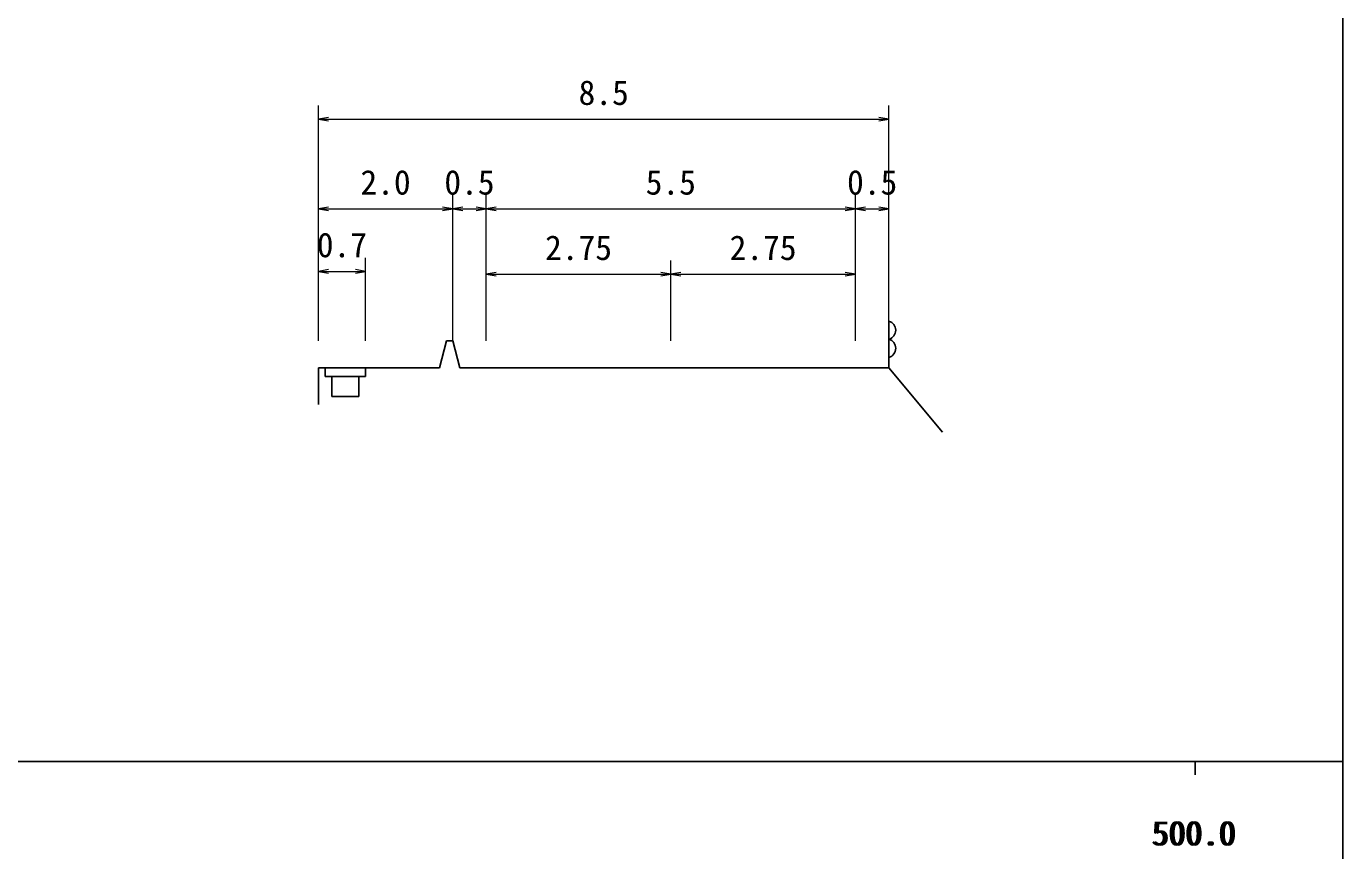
# Model space of a CAD drawing. Units: millimetres on the paper, enlarged 1000 times, with parts at other scales. Extents: x 40000 to 680000, y 20000 to 380000.
# Drawn here: x 480936 to 579000, y 198357 to 259735 of the extents above; entities that cross this region are included whole.
import ezdxf
from ezdxf.enums import TextEntityAlignment as Align

# ---------------------------------------------------------------- set-up
doc = ezdxf.new("R2010")
doc.units = ezdxf.units.MM
doc.header["$LTSCALE"] = 1000
for name, color, linetype, lineweight in [('M-BGD', 7, 'Continuous', 25), ('M-STR-HTXT', 7, 'Continuous', 13), ('M-TTL-BAND', 7, 'Continuous', 25)]:
    doc.layers.add(name, color=color, linetype=linetype, lineweight=lineweight)
doc.styles.add('ＭＳ ゴシック', font='')
doc.styles.get('ＭＳ ゴシック').set_extended_font_data('MS Gothic')

# ---------------------------------------------------------------- blocks, each defined once
blk = doc.blocks.new('open_arrow')
at = {"color": 0, "linetype": 'Continuous', "lineweight": -2}
blk.add_lwpolyline([(7.5, 1.25), (0, 0), (7.5, -1.25)], dxfattribs=at)

msp = doc.modelspace()

# ---------------------------------------------------------------- linework, layer by layer
at = {"layer": 'M-BGD'}
for p, q in [((545198, 234316), (545198, 237785)), ((512240, 236316), (511704, 234316)), ((512698, 236316), (512240, 236316)), ((512698, 236316), (513234, 234316)), ((502698, 234316), (502698, 231580)), ((503198, 234316), (503198, 233666)), ((503198, 233666), (506198, 233666)), ((503698, 233666), (503698, 232166)), ((505698, 233666), (505698, 232166)), ((506198, 234316), (506198, 233666)), ((503698, 232166), (505698, 232166))]:
    msp.add_line(p, q, dxfattribs=at)
for points in [[(502698, 234316), (506198, 234316), (511704, 234316)], [(513234, 234316), (515198, 234316), (528948, 234316), (542698, 234316), (545198, 234316), (549189, 229525)]]:
    msp.add_lwpolyline(points, dxfattribs=at)
for centre in [(545003, 237110), (545003, 235760)]:
    msp.add_arc(centre, 702, 286.12215, 73.87785, dxfattribs=at)
at = {"layer": 'M-STR-HTXT'}
for p, q in [((502698, 236316), (502698, 253834)), ((545198, 236316), (545198, 253834)), ((502698, 252834), (545198, 252834)), ((512698, 236316), (512698, 247155)), ((515198, 236316), (515198, 247155)), ((542698, 236316), (542698, 247155)), ((502698, 246155), (512698, 246155)), ((512698, 246155), (515198, 246155)), ((515198, 246155), (542698, 246155)), ((542698, 246155), (545198, 246155)), ((506198, 236316), (506198, 242493)), ((528948, 236316), (528948, 242288)), ((502698, 241493), (506198, 241493)), ((515198, 241288), (528948, 241288)), ((528948, 241288), (542698, 241288))]:
    msp.add_line(p, q, dxfattribs=at)
at = {"layer": 'M-TTL-BAND'}
for p, q in [((579000, 20000), (579000, 370000)), ((40000, 205000), (579000, 205000)), ((568000, 205000), (568000, 204000))]:
    msp.add_line(p, q, dxfattribs=at)

# ---------------------------------------------------------------- block references
at = {"layer": 'M-STR-HTXT', "xscale": 100, "yscale": 100}
for p in [(502698, 252834), (502698, 246155), (512698, 246155), (515198, 246155), (542698, 246155), (502698, 241493), (515198, 241288), (528948, 241288)]:
    msp.add_blockref('open_arrow', p, dxfattribs=at)
at = {"layer": 'M-STR-HTXT', "xscale": 100, "yscale": 100, "rotation": 180}
for p in [(545198, 252834), (512698, 246155), (515198, 246155), (542698, 246155), (545198, 246155), (506198, 241493), (528948, 241288), (542698, 241288)]:
    msp.add_blockref('open_arrow', p, dxfattribs=at)

# ---------------------------------------------------------------- texts
at = {"layer": 'M-STR-HTXT', "style": 'ＭＳ ゴシック'}
for s, p in [('8.5', (523948, 253334)), ('2.0', (507698, 246655)), ('0.5', (513948, 246655)), ('5.5', (528948, 246655)), ('0.5', (543948, 246655)), ('0.7', (504448, 241993)), ('2.75', (522073, 241788)), ('2.75', (535823, 241788))]:
    msp.add_text(s, height=1833, dxfattribs=at).set_placement(p, align=Align.BOTTOM_CENTER)
at = {"layer": 'M-TTL-BAND', "style": 'ＭＳ ゴシック'}
for p in [(567844, 198195), (568000, 198195)]:
    msp.add_text('500.0', height=1833, dxfattribs=at).set_placement(p, align=Align.BOTTOM_CENTER)

doc.saveas('drawing.dxf')
